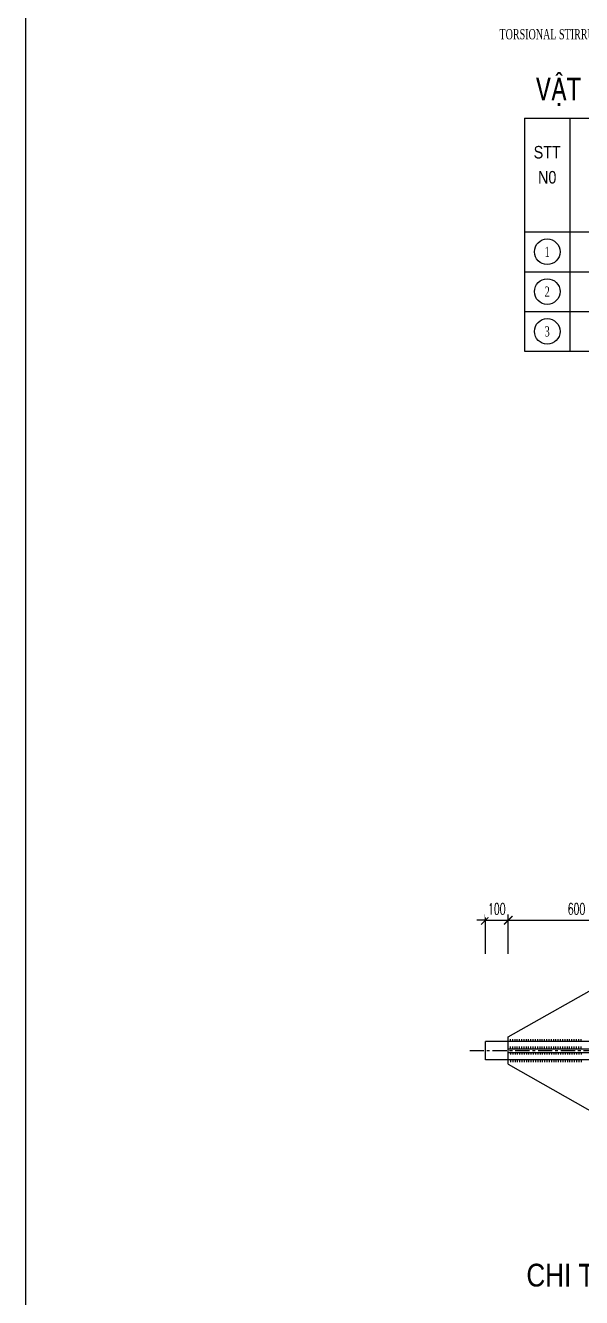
# Model space of a CAD drawing. Extents: x -687 to 808890, y -259 to 107959.
# Drawn here: x 766163 to 768605, y 68161 to 73753 of the extents above; entities that cross this region are included whole.
import ezdxf
from ezdxf.enums import TextEntityAlignment as Align

# ---------------------------------------------------------------- set-up
doc = ezdxf.new("R2010")
doc.units = 0
doc.header["$MEASUREMENT"] = 0
doc.header["$PDMODE"] = 3
doc.linetypes.add('CENTER', pattern=[2, 1.25, -0.25, 0.25, -0.25])
doc.layers.get('0').update_dxf_attribs({"color": 3, "linetype": 'CONTINUOUS'})
doc.layers.get('DEFPOINTS').update_dxf_attribs({"linetype": 'CONTINUOUS'})
for name, color, linetype in [('Han', 7, 'CONTINUOUS'), ('Kich thuoc', 4, 'CONTINUOUS'), ('Net vang', 2, 'CONTINUOUS'), ('Text', 3, 'CONTINUOUS'), ('Thep chu', 1, 'CONTINUOUS'), ('Thep dai', 6, 'CONTINUOUS'), ('Tim', 8, 'CENTER')]:
    doc.layers.add(name, color=color, linetype=linetype)
doc.styles.add('Kichthuoc', font='romans.shx', dxfattribs={"width": 0.6})
doc.styles.get("Standard").update_dxf_attribs({"font": 'vntimeh.shx', "width": 0.65})
doc.styles.add('Ten', font='VHARIALN.TTF')
doc.dimstyles.new('Dim 250', dxfattribs={"dimscale": 250, "dimtxt": 0.2, "dimasz": 0.15, "dimexe": 0.1, "dimexo": 0.1, "dimgap": 0.1, "dimtad": 1, "dimdec": 0, "dimlfac": -1, "dimzin": 0, "dimdsep": 46, "dimtxsty": 'Kichthuoc', "dimblk": 'ARCHTICK', "dimcen": 0.1, "dimdle": 0.1, "dimclrd": 4, "dimclre": 4, "dimclrt": 3, "dimadec": 0, "dimazin": 0, "dimtfac": 1, "dimtdec": 0, "dimtix": 1, "dimtmove": 2, "dimatfit": 3, "dimfxl": 1, "dimtfill": 1, "dimtolj": 1, "dimtzin": 0, "dimarcsym": 0})

# ---------------------------------------------------------------- blocks, each defined once
blk = doc.blocks.new('_ArchTick')
at = {"color": 0, "linetype": 'ByBlock', "const_width": 0.15}
blk.add_lwpolyline([(-0.5, -0.5), (0.5, 0.5)], dxfattribs=at)
blk = doc.blocks.new('*D190')
at = {"layer": 'DEFPOINTS', "color": 0}
for p in [(768182.7, 69646.5), (768282.7, 69646.5)]:
    blk.add_point(p, dxfattribs=at)
at = {"layer": 'Kich thuoc', "color": 4, "lineweight": -2}
for p, q in [((768182.7, 69671.5), (768182.7, 69844.5)), ((768282.7, 69671.5), (768282.7, 69844.5)), ((768182.7, 69819.5), (768145.2, 69819.5)), ((768182.7, 69819.5), (768282.7, 69819.5)), ((768282.7, 69819.5), (768320.2, 69819.5))]:
    blk.add_line(p, q, dxfattribs=at)
at = {"layer": 'Kich thuoc', "color": 4, "lineweight": -2, "xscale": 37.5, "yscale": 37.5, "zscale": 37.5}
blk.add_blockref('_ArchTick', (768182.7, 69819.5), dxfattribs=at)
at = {"layer": 'Kich thuoc', "color": 4, "lineweight": -2, "xscale": 37.5, "yscale": 37.5, "zscale": 37.5, "rotation": 180}
blk.add_blockref('_ArchTick', (768282.7, 69819.5), dxfattribs=at)
at = {"layer": 'Kich thuoc', "color": 3, "insert": (768232.7, 69869.5), "char_height": 50, "attachment_point": 5, "style": 'Kichthuoc', "bg_fill": 3, "box_fill_scale": 1.25, "bg_fill_color": 256, "bg_fill_true_color": 13158600, "bg_fill_transparency": 14631136}
blk.add_mtext('\\A1;100', dxfattribs=at)
at = {"layer": 'DEFPOINTS', "color": 0}
blk.add_point((768282.7, 69819.5), dxfattribs=at)
blk = doc.blocks.new('*D191')
at = {"layer": 'DEFPOINTS', "color": 0}
for p in [(768882.7, 69819.5), (768282.7, 69646.5), (768882.7, 69646.5)]:
    blk.add_point(p, dxfattribs=at)
at = {"layer": 'Kich thuoc', "color": 4, "lineweight": -2}
for p, q in [((768282.7, 69671.5), (768282.7, 69844.5)), ((768882.7, 69671.5), (768882.7, 69844.5)), ((768257.7, 69819.5), (768907.7, 69819.5))]:
    blk.add_line(p, q, dxfattribs=at)
at = {"layer": 'Kich thuoc', "color": 4, "lineweight": -2, "xscale": 37.5, "yscale": 37.5, "zscale": 37.5, "rotation": 180}
blk.add_blockref('_ArchTick', (768282.7, 69819.5), dxfattribs=at)
at = {"layer": 'Kich thuoc', "color": 4, "lineweight": -2, "xscale": 37.5, "yscale": 37.5, "zscale": 37.5}
blk.add_blockref('_ArchTick', (768882.7, 69819.5), dxfattribs=at)
at = {"layer": 'Kich thuoc', "color": 3, "insert": (768582.7, 69869.5), "char_height": 50, "attachment_point": 5, "style": 'Kichthuoc', "bg_fill": 3, "box_fill_scale": 1.25, "bg_fill_color": 256, "bg_fill_true_color": 13158600, "bg_fill_transparency": 12748096}
blk.add_mtext('\\A1;600', dxfattribs=at)

msp = doc.modelspace()

# ---------------------------------------------------------------- linework, layer by layer
for p, q in [((768354.2, 73345.4), (768354.2, 72320.4)), ((768354.2, 73345.4), (771854.2, 73345.4)), ((768554.2, 73345.4), (768554.2, 72320.4)), ((768354.2, 72845.4), (771854.2, 72845.4)), ((768354.2, 72670.4), (771854.2, 72670.4)), ((768354.2, 72495.4), (771854.2, 72495.4)), ((768354.2, 72495.4), (771854.2, 72495.4)), ((768354.2, 72320.4), (771854.2, 72320.4)), ((768282.7, 69186.5), (768282.7, 69306.5)), ((768282.7, 69186.5), (768882.7, 68846.5))]:
    msp.add_line(p, q)
at = {"layer": 'Han'}
for p, q in [((768292.7, 69286.5), (768292.7, 69296.5)), ((768292.7, 69286.5), (768292.7, 69296.5)), ((768302.7, 69286.5), (768302.7, 69296.5)), ((768302.7, 69286.5), (768302.7, 69296.5)), ((768312.7, 69286.5), (768312.7, 69296.5)), ((768322.7, 69286.5), (768322.7, 69296.5)), ((768332.7, 69286.5), (768332.7, 69296.5)), ((768342.7, 69286.5), (768342.7, 69296.5)), ((768352.7, 69286.5), (768352.7, 69296.5)), ((768362.7, 69286.5), (768362.7, 69296.5)), ((768372.7, 69286.5), (768372.7, 69296.5)), ((768382.7, 69286.5), (768382.7, 69296.5)), ((768392.7, 69286.5), (768392.7, 69296.5)), ((768402.7, 69286.5), (768402.7, 69296.5)), ((768412.7, 69286.5), (768412.7, 69296.5)), ((768422.7, 69286.5), (768422.7, 69296.5)), ((768432.7, 69286.5), (768432.7, 69296.5)), ((768442.7, 69286.5), (768442.7, 69296.5)), ((768452.7, 69286.5), (768452.7, 69296.5)), ((768462.7, 69286.5), (768462.7, 69296.5)), ((768472.7, 69286.5), (768472.7, 69296.5)), ((768482.7, 69286.5), (768482.7, 69296.5)), ((768492.7, 69286.5), (768492.7, 69296.5)), ((768502.7, 69286.5), (768502.7, 69296.5)), ((768512.7, 69286.5), (768512.7, 69296.5)), ((768522.7, 69286.5), (768522.7, 69296.5)), ((768532.7, 69286.5), (768532.7, 69296.5)), ((768542.7, 69286.5), (768542.7, 69296.5)), ((768552.7, 69286.5), (768552.7, 69296.5)), ((768562.7, 69286.5), (768562.7, 69296.5)), ((768572.7, 69286.5), (768572.7, 69296.5)), ((768582.7, 69286.5), (768582.7, 69296.5)), ((768592.7, 69286.5), (768592.7, 69296.5)), ((768602.7, 69286.5), (768602.7, 69296.5)), ((768292.7, 69254), (768292.7, 69264)), ((768292.7, 69254), (768292.7, 69264)), ((768292.7, 69239), (768292.7, 69229)), ((768292.7, 69239), (768292.7, 69229)), ((768302.7, 69254), (768302.7, 69264)), ((768302.7, 69254), (768302.7, 69264)), ((768302.7, 69239), (768302.7, 69229)), ((768302.7, 69239), (768302.7, 69229)), ((768312.7, 69254), (768312.7, 69264)), ((768312.7, 69239), (768312.7, 69229)), ((768322.7, 69254), (768322.7, 69264)), ((768322.7, 69239), (768322.7, 69229)), ((768332.7, 69254), (768332.7, 69264)), ((768332.7, 69239), (768332.7, 69229)), ((768342.7, 69254), (768342.7, 69264)), ((768342.7, 69239), (768342.7, 69229)), ((768352.7, 69254), (768352.7, 69264)), ((768352.7, 69239), (768352.7, 69229)), ((768362.7, 69254), (768362.7, 69264)), ((768362.7, 69239), (768362.7, 69229)), ((768372.7, 69254), (768372.7, 69264)), ((768372.7, 69239), (768372.7, 69229)), ((768382.7, 69254), (768382.7, 69264)), ((768382.7, 69239), (768382.7, 69229)), ((768392.7, 69254), (768392.7, 69264)), ((768392.7, 69239), (768392.7, 69229)), ((768402.7, 69254), (768402.7, 69264)), ((768402.7, 69239), (768402.7, 69229)), ((768412.7, 69254), (768412.7, 69264)), ((768412.7, 69239), (768412.7, 69229)), ((768422.7, 69254), (768422.7, 69264)), ((768422.7, 69239), (768422.7, 69229)), ((768432.7, 69254), (768432.7, 69264)), ((768432.7, 69239), (768432.7, 69229)), ((768442.7, 69254), (768442.7, 69264)), ((768442.7, 69239), (768442.7, 69229)), ((768452.7, 69254), (768452.7, 69264)), ((768452.7, 69239), (768452.7, 69229)), ((768462.7, 69254), (768462.7, 69264)), ((768462.7, 69239), (768462.7, 69229)), ((768472.7, 69254), (768472.7, 69264)), ((768472.7, 69239), (768472.7, 69229)), ((768482.7, 69254), (768482.7, 69264)), ((768482.7, 69239), (768482.7, 69229)), ((768492.7, 69254), (768492.7, 69264)), ((768492.7, 69239), (768492.7, 69229)), ((768502.7, 69254), (768502.7, 69264)), ((768502.7, 69239), (768502.7, 69229)), ((768512.7, 69254), (768512.7, 69264)), ((768512.7, 69239), (768512.7, 69229)), ((768522.7, 69254), (768522.7, 69264)), ((768522.7, 69239), (768522.7, 69229)), ((768532.7, 69254), (768532.7, 69264)), ((768532.7, 69239), (768532.7, 69229)), ((768542.7, 69254), (768542.7, 69264)), ((768542.7, 69239), (768542.7, 69229)), ((768552.7, 69254), (768552.7, 69264)), ((768552.7, 69239), (768552.7, 69229)), ((768562.7, 69254), (768562.7, 69264)), ((768562.7, 69239), (768562.7, 69229)), ((768572.7, 69254), (768572.7, 69264)), ((768572.7, 69239), (768572.7, 69229)), ((768582.7, 69254), (768582.7, 69264)), ((768582.7, 69239), (768582.7, 69229)), ((768592.7, 69254), (768592.7, 69264)), ((768592.7, 69239), (768592.7, 69229)), ((768602.7, 69254), (768602.7, 69264)), ((768602.7, 69239), (768602.7, 69229)), ((768292.7, 69206.5), (768292.7, 69196.5)), ((768292.7, 69206.5), (768292.7, 69196.5)), ((768302.7, 69206.5), (768302.7, 69196.5)), ((768302.7, 69206.5), (768302.7, 69196.5)), ((768312.7, 69206.5), (768312.7, 69196.5)), ((768322.7, 69206.5), (768322.7, 69196.5)), ((768332.7, 69206.5), (768332.7, 69196.5)), ((768342.7, 69206.5), (768342.7, 69196.5)), ((768352.7, 69206.5), (768352.7, 69196.5)), ((768362.7, 69206.5), (768362.7, 69196.5)), ((768372.7, 69206.5), (768372.7, 69196.5)), ((768382.7, 69206.5), (768382.7, 69196.5)), ((768392.7, 69206.5), (768392.7, 69196.5)), ((768402.7, 69206.5), (768402.7, 69196.5)), ((768412.7, 69206.5), (768412.7, 69196.5)), ((768422.7, 69206.5), (768422.7, 69196.5)), ((768432.7, 69206.5), (768432.7, 69196.5)), ((768442.7, 69206.5), (768442.7, 69196.5)), ((768452.7, 69206.5), (768452.7, 69196.5)), ((768462.7, 69206.5), (768462.7, 69196.5)), ((768472.7, 69206.5), (768472.7, 69196.5)), ((768482.7, 69206.5), (768482.7, 69196.5)), ((768492.7, 69206.5), (768492.7, 69196.5)), ((768502.7, 69206.5), (768502.7, 69196.5)), ((768512.7, 69206.5), (768512.7, 69196.5)), ((768522.7, 69206.5), (768522.7, 69196.5)), ((768532.7, 69206.5), (768532.7, 69196.5)), ((768542.7, 69206.5), (768542.7, 69196.5)), ((768552.7, 69206.5), (768552.7, 69196.5)), ((768562.7, 69206.5), (768562.7, 69196.5)), ((768572.7, 69206.5), (768572.7, 69196.5)), ((768582.7, 69206.5), (768582.7, 69196.5)), ((768592.7, 69206.5), (768592.7, 69196.5)), ((768602.7, 69206.5), (768602.7, 69196.5))]:
    msp.add_line(p, q, dxfattribs=at)
at = {"layer": 'Kich thuoc'}
for p, q in [((768282.7, 69254), (768882.7, 69254)), ((768282.7, 69239), (768282.7, 69254)), ((768282.7, 69239), (768882.7, 69239))]:
    msp.add_line(p, q, dxfattribs=at)
at = {"layer": 'Net vang'}
msp.add_line((768354.2, 72845.4), (771854.2, 72845.4), dxfattribs=at)
for centre in [(768454.2, 72757.9), (768454.2, 72582.9), (768454.2, 72407.9)]:
    msp.add_circle(centre, 56.2, dxfattribs=at)
at = {"layer": 'Thep dai'}
for p, q in [((768182.7, 69206.5), (768182.7, 69286.5)), ((768882.7, 69286.5), (768182.7, 69286.5)), ((768882.7, 69206.5), (768182.7, 69206.5))]:
    msp.add_line(p, q, dxfattribs=at)
at = {"layer": 'Tim', "ltscale": 50}
msp.add_line((768113.9, 69246.5), (772225.2, 69246.5), dxfattribs=at)

# ---------------------------------------------------------------- texts
at = {"layer": 'Text', "width": 0.65}
msp.add_text('torsional stirrup %%C5', height=45, dxfattribs=at).set_placement((768498.6, 73691.7), align=Align.CENTER)
at = {"layer": 'Text', "color": 3, "style": 'Ten', "width": 0.9}
msp.add_text('vËt liÖu cho mét mòi cäc (table of quanties for 1 pile tip)', height=100, dxfattribs=at).set_placement((770088.5, 73423.1), align=Align.CENTER)
at = {"layer": 'Text', "style": 'Ten'}
for s, p in [('stt', (768454.2, 73167.9)), ('n0', (768454.2, 73057.9))]:
    msp.add_text(s, height=55, dxfattribs=at).set_placement(p, align=Align.CENTER)
at = {"layer": 'Text', "width": 0.65}
for s, p in [('1', (768454.2, 72757.9)), ('2', (768454.2, 72582.9)), ('3', (768454.2, 72407.9))]:
    msp.add_text(s, height=45, dxfattribs=at).set_placement(p, align=Align.MIDDLE)
at = {"layer": 'Text', "color": 3, "style": 'Ten'}
msp.add_text('Chi tiÕt mòi cäc (details of pile tip)', height=100, dxfattribs=at).set_placement((769497.9, 68209.7), align=Align.CENTER)

# ---------------------------------------------------------------- dimensions: what is measured, and where the dimension line sits
at = {"layer": 'Kich thuoc'}
dim = msp.add_linear_dim(base=(768282.7, 69819.5), p1=(768182.7, 69646.5), p2=(768282.7, 69646.5), dimstyle='Dim 250', dxfattribs=at)
dim.commit()
dim.dimension.update_dxf_attribs({"geometry": '*D190', "text_midpoint": (768232.7, 69869.5)})

# ---------------------------------------------------------------- next in the draw order: dimensions: what is measured, and where the dimension line sits
dim = msp.add_linear_dim(base=(768882.7, 69819.5), p1=(768282.7, 69646.5), p2=(768882.7, 69646.5), dimstyle='Dim 250', dxfattribs=at)
dim.commit()
dim.dimension.update_dxf_attribs({"geometry": '*D191', "text_midpoint": (768582.7, 69869.5)})

# ---------------------------------------------------------------- next in the draw order: linework, layer by layer
msp.add_line((768282.7, 69306.5), (768882.7, 69646.5))
at = {"layer": 'Thep chu'}
msp.add_lwpolyline([(766162.6, 62222.1), (778989.8, 62222.1), (778989.8, 106614), (766162.6, 106614)], close=True, dxfattribs=at)

doc.saveas('drawing.dxf')
